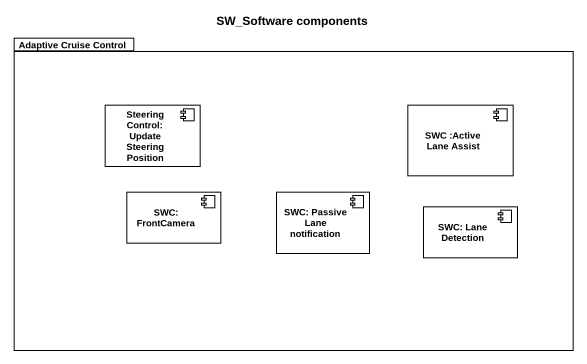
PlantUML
@startuml
title SW_Software components
package "Adaptive Cruise Control" as Adaptive_Cruise_Control {
  component "SteeringControl: UpdateSteeringPosition" as SteeringControl
  component "SWC :Active Lane Assist" as SWC_Active_Lane_Assist
  component "SWC: FrontCamera" as SWC_FrontCamera
  component "SWC: Passive Lane notification" as SWC_Passive_Lane
  component "SWC: Lane Detection" as SWC_Lane_Detection
}
@enduml
